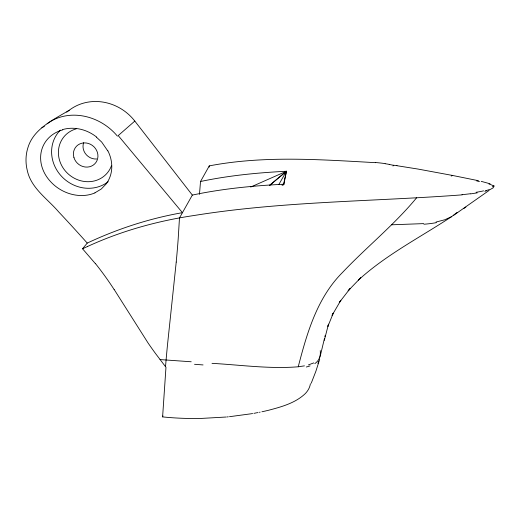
<?xml version="1.0" encoding="UTF-8"?>
<svg xmlns="http://www.w3.org/2000/svg" width="520" height="520" viewBox="0 0 520 520"><rect width="100%" height="100%" fill="white"/><g stroke="black" fill="none" stroke-linecap="round" stroke-linejoin="round"><path stroke-width="0.78" d="M284.375 182.917L284.388 181.799M284.414 179.562L284.427 178.444M226.194 417.021L201.045 418.438A141.148 63.498 1.5 0 1 162.604 416.904L165.971 367.276L155.46 353.438A148.519 53.02 56.3 0 1 148.07 342.999L114.147 289.464M165.516 366.691L166.088 359.983A171.386 18.447 -82.4 0 1 167.57 344.136L176.222 262.067M199.466 194.357L200.525 181.506L209.274 165.88C264.089 155.389 320.339 159.608 375.661 162.675M209.17 167.115L209.274 165.88M282.666 185.244L283.901 184.217L286.449 171.256C257.621 172.718 228.794 175.526 200.525 181.506M324.48 338.384L320.489 355.017M283.465 184.704L286.449 171.256L250.686 187.057M324.877 336.557L325.084 335.647M324.298 340.34L328.517 324.129L327.906 326.358L333.275 313.144L332.059 315.367L340.841 300.313L339.261 302.543L350.058 288.594L348.127 290.817L360.711 277.764L358.469 280.033C386.366 254.566 420.322 237.322 451.659 216.625L457.048 212.427M320.047 356.558L320.268 355.791M319.586 358.091L319.82 357.325M319.722 359.229L315.855 371.339L311.24 383.195M212.004 363.344C240.669 364.936 269.483 369.115 298.233 366.782C307.014 332.995 317.128 297.758 342.602 272.356C366.71 246.928 394.264 224.874 416.637 197.756M318.383 361.907L318.63 361.147M317.882 363.428L318.136 362.668M162.617 416.871L162.955 415.942M283.082 184.88L283.901 184.217C253.181 185.738 222.456 188.702 192.335 195.084L179.478 217.952L178.185 238.908A218.4 36.751 -81.7 0 1 176.215 262.074M278.824 184.535L286.449 171.256L269.627 185.354M95.478 263.744L82.531 248.775L87.249 243.087C117.481 228.858 149.513 218.426 182.442 212.674L118.222 135.577L134.81 121.076L192.335 195.084M392.977 166.004L393.776 165.288A12.772 2.964 1.1 0 1 392.47 165.094L389.246 164.457M269.555 185.432L286.449 171.256M134.81 121.076A47.509 43.888 40.9 0 0 69.264 110.214C54.093 119.405 33.703 128.583 28.009 147.375C25.604 154.667 25.396 162.624 27.189 170.072C30.895 188.175 47.463 198.712 58.747 211.972C68.406 222.196 77.857 232.615 87.249 243.087M66.742 112.145L67.373 111.663M67.684 111.423L69.264 110.214M453.804 215.222L489.203 190.359M463.743 208.52L465.894 207.077M41.854 127.842L44.356 126.302M492.382 186.797L493.922 185.874A2.49 0.663 -2.9 0 0 493.838 185.764L493.831 185.764M451.659 216.625L444.801 219.758L436.04 222.053M313.755 362.895L308.406 364.929M94.9 192.836L101.302 188.994L106.385 183.697A37.642 31.876 36.1 0 0 108.869 179.498A37.407 31.779 36.9 0 0 107.919 150.852M82.531 248.775L87.438 246.532M87.503 246.506C121.297 230.945 157.437 220.922 194.194 215.482C282.847 201.208 372.866 201.597 462.196 194.857M490.048 189.599L493.038 187.909L494 186.368A16.595 4.433 -3 0 0 493.928 185.874M281.931 185.022L283.901 184.217M451.21 176.046L452.628 175.468L478.446 180.707M486.278 190.892L484.79 191.302M267.976 410.416C281.093 406.965 295.165 403.24 305.272 393.614A62.829 30.147 3.6 0 0 310.401 383.721M267.475 410.54L266.975 410.657M266.474 410.774L261.924 411.775M260.137 412.139L259.363 412.295M258.076 412.549L256.783 412.796M304.447 365.859L298.233 366.782M256.262 412.893L254.963 413.134M254.442 413.225L253.916 413.322M252.603 413.55L252.077 413.641M477.204 192.881L470.476 193.895M251.55 413.731L229.476 416.696M228.293 416.819L227.039 416.936M423.637 223.613L391.625 224.796M160.024 359.574L191.204 361.771M396.949 165.711L417.976 169.058L452.628 175.468M481.221 181.35L490.113 183.8M96.382 137.131L101.706 142.09L107.776 150.898M47.184 123.773A51.37 44.272 36.4 0 1 117.416 136.142M95.537 263.679A162.689 81.672 53.2 0 1 114.101 289.484M476.749 180.96A120.991 21.892 4.1 0 1 479.499 181.584M488.969 184.047A25.63 6.396 -0.7 0 1 493.168 185.757M393.841 165.25A137.261 38.279 0 0 1 397.013 165.672M375.83 162.539A54.73 14.125 0.2 0 1 385.086 163.599M385.171 163.722A29.751 7.306 0.5 0 1 389.35 164.424M489.496 189.462A37.733 11.161 1.8 0 1 485.674 190.697M483.606 190.847A59.397 18.187 2.6 0 1 476.079 192.303M470.236 193.752A125.002 39.227 2.8 0 1 461.968 194.694M436.416 222.644A97.253 63.85 14.9 0 1 423.904 224.224M320.242 350.591A75.179 29.946 31 0 1 314.808 363.63M310.05 365.879A93.659 34.105 21.1 0 1 306.28 367.003M194.525 364.286A151.703 1.567 4.3 0 1 203.053 364.929M96.752 158.99A12.22 11.271 41 0 1 83.648 142.675M111.41 165.88A28.23 25.928 40.4 0 1 66.528 172.308A28.23 25.928 40.4 0 1 76.213 128.856M108.16 181.733A35.282 32.416 40.4 0 1 61.406 176.176A35.282 32.416 40.4 0 1 60.359 130.111M94.945 192.907A36.478 30.453 29 0 1 50.609 181.656A37.173 32.038 27.5 0 1 62.784 129.87M62.654 129.565A36.634 32.507 36.8 0 1 96.499 136.981M73.951 157.606A12.701 11.668 40.4 0 0 94.685 163.937A12.701 11.668 40.4 0 0 88.394 143.455A12.701 11.668 40.4 0 0 73.951 157.606"/></g></svg>
